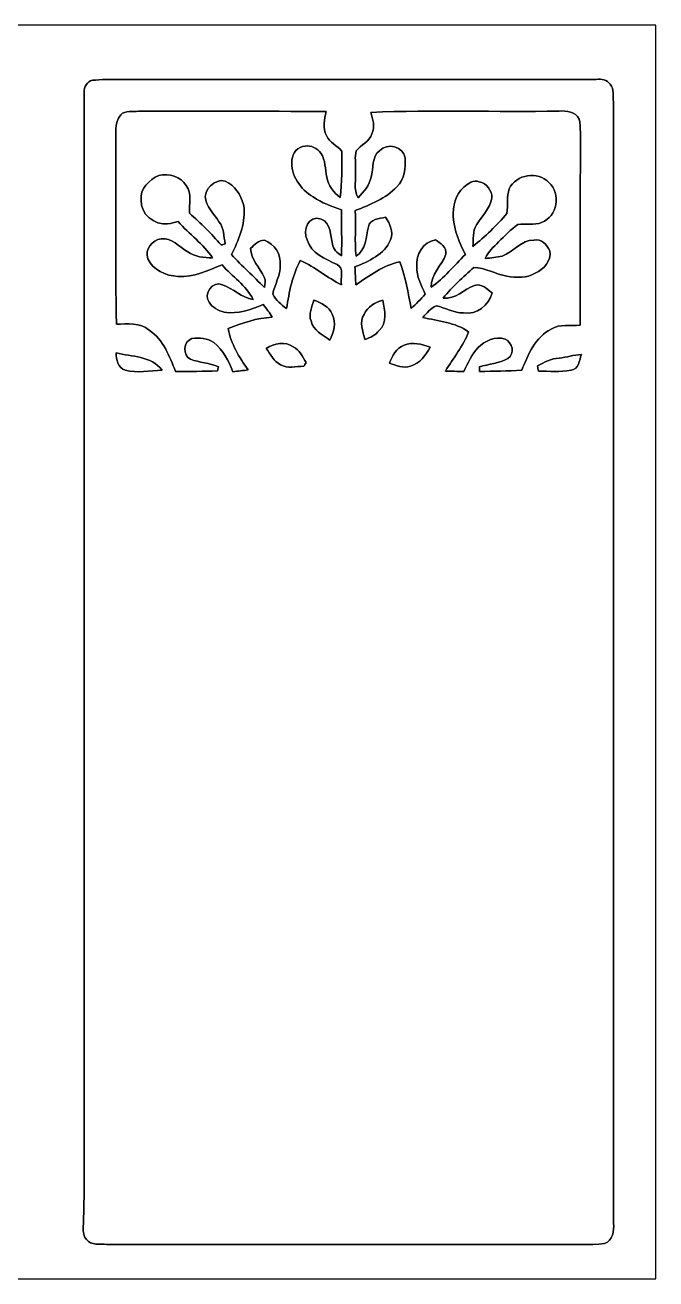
# Model space of a CAD drawing. Header units: centimetres. Extents: x -16.8 to 16.8, y -16.7 to 16.7.
# Drawn here: x 0 to 16.77, y -16.67 to 16.67 of the extents above; entities that cross this region are included whole.
import ezdxf

# ---------------------------------------------------------------- set-up
doc = ezdxf.new("R2010")
doc.units = ezdxf.units.CM
doc.header["$MEASUREMENT"] = 0
doc.layers.add('Layer 1', color=7, linetype='Continuous')

msp = doc.modelspace()

# ---------------------------------------------------------------- linework, layer by layer
at = {"layer": 'Layer 1', "color": 7}
for points, knots in [([(-16.77458, 16.66875), (-16.77458, 16.66875), (16.77458, 16.66875), (16.77458, 16.66875), (16.77458, 16.66875), (16.77458, 16.66875), (16.77458, -16.66875), (16.77458, -16.66875), (16.77458, -16.66875), (16.77458, -16.66875), (-16.77458, -16.66875), (-16.77458, -16.66875), (-16.77458, -16.66875), (-16.77458, -16.66875), (-16.77458, 16.66875), (-16.77458, 16.66875), (-16.77458, 16.66875), (-16.77458, 16.66875), (-16.77458, 16.66875), (-16.77458, 16.66875)], [0, 0, 0, 0, 0.16666667, 0.16666667, 0.16666667, 0.16666667, 0.33333333, 0.33333333, 0.33333333, 0.33333333, 0.5, 0.5, 0.5, 0.5, 0.66666667, 0.66666667, 0.66666667, 0.66666667, 1, 1, 1, 1]), ([(1.79564, 15.20331), (1.64783, 15.17191), (1.56139, 15.01493), (1.56845, 14.8717), (1.56845, 14.8717), (1.57233, 5.16961), (1.56774, -4.53249), (1.57092, -14.23458), (1.57092, -14.23458), (1.57127, -14.59159), (1.55893, -14.94861), (1.54552, -15.30562), (1.54552, -15.30562), (1.54658, -15.41427), (1.55011, -15.53739), (1.6316, -15.62029), (1.6316, -15.62029), (1.75613, -15.78681), (1.99108, -15.73001), (2.16853, -15.75259), (2.16853, -15.75259), (6.16691, -15.75188), (10.16564, -15.74976), (14.16403, -15.75294), (14.16403, -15.75294), (14.57889, -15.748), (14.99729, -15.77622), (15.41074, -15.72577), (15.41074, -15.72577), (15.63299, -15.66122), (15.66192, -15.38005), (15.64852, -15.18814), (15.64852, -15.18814), (15.64252, -5.25074), (15.64675, 4.68665), (15.6464, 14.6237), (15.6464, 14.6237), (15.62594, 14.77962), (15.67074, 14.96801), (15.5575, 15.09748), (15.5575, 15.09748), (15.47671, 15.21389), (15.32184, 15.24459), (15.18885, 15.22377), (15.18885, 15.22377), (10.83698, 15.2213), (6.48476, 15.22201), (2.13325, 15.22342), (2.13325, 15.22342), (2.04893, 15.21848), (1.87995, 15.20825), (1.79564, 15.20331)], [0, 0, 0, 0, 0.07142857, 0.07142857, 0.07142857, 0.07142857, 0.14285714, 0.14285714, 0.14285714, 0.14285714, 0.21428571, 0.21428571, 0.21428571, 0.21428571, 0.28571429, 0.28571429, 0.28571429, 0.28571429, 0.35714286, 0.35714286, 0.35714286, 0.35714286, 0.42857143, 0.42857143, 0.42857143, 0.42857143, 0.5, 0.5, 0.5, 0.5, 0.57142857, 0.57142857, 0.57142857, 0.57142857, 0.64285714, 0.64285714, 0.64285714, 0.64285714, 0.71428571, 0.71428571, 0.71428571, 0.71428571, 0.78571429, 0.78571429, 0.78571429, 0.78571429, 0.85714286, 0.85714286, 0.85714286, 0.85714286, 1, 1, 1, 1]), ([(2.54564, 14.28186), (2.66241, 14.41274), (2.86279, 14.35276), (3.01519, 14.37675), (3.01519, 14.37675), (4.67819, 14.37428), (6.34153, 14.37993), (8.00488, 14.37146), (8.00488, 14.37146), (7.96572, 14.16015), (7.90928, 13.93296), (8.01335, 13.7287), (8.01335, 13.7287), (8.09307, 13.5382), (8.30792, 13.46764), (8.42398, 13.3096), (8.42398, 13.3096), (8.43174, 12.90144), (8.42469, 12.49045), (8.38129, 12.0837), (8.38129, 12.0837), (8.20279, 12.21493), (8.05709, 12.40578), (8.02181, 12.62874), (8.02181, 12.62874), (7.97701, 12.8397), (7.99042, 13.07818), (7.86659, 13.2655), (7.86659, 13.2655), (7.76711, 13.38721), (7.60624, 13.4814), (7.44467, 13.44683), (7.44467, 13.44683), (7.25276, 13.44965), (7.11094, 13.26056), (7.09471, 13.08276), (7.09471, 13.08276), (7.04674, 12.67389), (7.32543, 12.30454), (7.6581, 12.09992), (7.6581, 12.09992), (7.88494, 11.93871), (8.15093, 11.85192), (8.40987, 11.75738), (8.40987, 11.75738), (8.40705, 11.35098), (8.43386, 10.94352), (8.41163, 10.53747), (8.41163, 10.53747), (8.30086, 10.61191), (8.19432, 10.70857), (8.1728, 10.84756), (8.1728, 10.84756), (8.11989, 11.07405), (8.1407, 11.41166), (7.87118, 11.50691), (7.87118, 11.50691), (7.5371, 11.6392), (7.36812, 11.2081), (7.49864, 10.95798), (7.49864, 10.95798), (7.60589, 10.59039), (7.98971, 10.4581), (8.29451, 10.30076), (8.29451, 10.30076), (8.49418, 10.20762), (8.37777, 9.93352), (8.41516, 9.7603), (8.41516, 9.7603), (8.03557, 9.9508), (7.71419, 10.24255), (7.31837, 10.40553), (7.31837, 10.40553), (7.10918, 10.01077), (7.01816, 9.57121), (6.95572, 9.13342), (6.95572, 9.13342), (6.81143, 9.23361), (6.66962, 9.35355), (6.58742, 9.51054), (6.58742, 9.51054), (6.6294, 9.77477), (6.79979, 10.00866), (6.78427, 10.28524), (6.78427, 10.28524), (6.81355, 10.56428), (6.63187, 10.86273), (6.36235, 10.94811), (6.36235, 10.94811), (6.2103, 10.95481), (6.10447, 10.81793), (5.99264, 10.73432), (5.99264, 10.73432), (6.01274, 10.43234), (6.23993, 10.22279), (6.36058, 9.9628), (6.36058, 9.9628), (6.41385, 9.87884), (6.37928, 9.78041), (6.36693, 9.69081), (6.36693, 9.69081), (6.0766, 9.98502), (5.76897, 10.26195), (5.48711, 10.56464), (5.48711, 10.56464), (5.67796, 10.94881), (5.84906, 11.3598), (5.82789, 11.79795), (5.82789, 11.79795), (5.77391, 12.0583), (5.64832, 12.3257), (5.41443, 12.46964), (5.41443, 12.46964), (5.16572, 12.66261), (4.81471, 12.38426), (4.79002, 12.11439), (4.79002, 12.11439), (4.79531, 11.84451), (5.03132, 11.66036), (5.15655, 11.43917), (5.15655, 11.43917), (5.29484, 11.27654), (5.28214, 11.05182), (5.31989, 10.85427), (5.31989, 10.85427), (5.2832, 10.84368), (5.24686, 10.8331), (5.21088, 10.82181), (5.21088, 10.82181), (4.95335, 11.12485), (4.66866, 11.40354), (4.37021, 11.66566), (4.37021, 11.66566), (4.35363, 11.90872), (4.44923, 12.19059), (4.2859, 12.40014), (4.2859, 12.40014), (4.14091, 12.64285), (3.82164, 12.73175), (3.55706, 12.67001), (3.55706, 12.67001), (3.30659, 12.55466), (3.04588, 12.31829), (3.08645, 12.01349), (3.08645, 12.01349), (3.05964, 11.6459), (3.44205, 11.34427), (3.7913, 11.3859), (3.7913, 11.3859), (3.88726, 11.39225), (3.97933, 11.42189), (4.07247, 11.44446), (4.07247, 11.44446), (4.35504, 11.10297), (4.74698, 10.85744), (4.98475, 10.47926), (4.98475, 10.47926), (4.75721, 10.4842), (4.51556, 10.50396), (4.324, 10.63978), (4.324, 10.63978), (4.09116, 10.76537), (3.90984, 11.02466), (3.61668, 10.98797), (3.61668, 10.98797), (3.38314, 10.94987), (3.17465, 10.69763), (3.26249, 10.45598), (3.26249, 10.45598), (3.40148, 10.15647), (3.74544, 9.99878), (4.06329, 9.98749), (4.06329, 9.98749), (4.48063, 9.95398), (4.86234, 10.14201), (5.23699, 10.29617), (5.23699, 10.29617), (5.5058, 9.98291), (5.88081, 9.75007), (6.06284, 9.36978), (6.06284, 9.36978), (5.75486, 9.42446), (5.53402, 9.66117), (5.24969, 9.76454), (5.24969, 9.76454), (4.98687, 9.88166), (4.73181, 9.51618), (4.89409, 9.30275), (4.89409, 9.30275), (4.9784, 9.15458), (5.13891, 9.07909), (5.29696, 9.03534), (5.29696, 9.03534), (5.6575, 8.9729), (6.00322, 9.10872), (6.3313, 9.23925), (6.3313, 9.23925), (6.41632, 9.13024), (6.50522, 9.02229), (6.57225, 8.90058), (6.57225, 8.90058), (6.16197, 8.88471), (5.77779, 8.7436), (5.39821, 8.60072), (5.39821, 8.60072), (5.47687, 8.19044), (5.69383, 7.83237), (5.93302, 7.49794), (5.93302, 7.49794), (5.7972, 7.48206), (5.66208, 7.46725), (5.52732, 7.45314), (5.52732, 7.45314), (5.40879, 7.73994), (5.26591, 8.02957), (5.01721, 8.22678), (5.01721, 8.22678), (4.85422, 8.34954), (4.63091, 8.35731), (4.43794, 8.33261), (4.43794, 8.33261), (4.20405, 8.2677), (4.18359, 7.88458), (4.39773, 7.7851), (4.39773, 7.7851), (4.63656, 7.69126), (4.90467, 7.68738), (5.14068, 7.57802), (5.14068, 7.57802), (5.13433, 7.55121), (5.12163, 7.49829), (5.11563, 7.47148), (5.11563, 7.47148), (4.74416, 7.46196), (4.37303, 7.46054), (4.00226, 7.45913), (4.00226, 7.45913), (3.83505, 7.85812), (3.68053, 8.31074), (3.29918, 8.55627), (3.29918, 8.55627), (3.06246, 8.76688), (2.71992, 8.72067), (2.42852, 8.71255), (2.42852, 8.71255), (2.39924, 10.30605), (2.42852, 11.90025), (2.41194, 13.49375), (2.41194, 13.49375), (2.43276, 13.75586), (2.34844, 14.06701), (2.54564, 14.28186)], [0, 0, 0, 0, 0.015625, 0.015625, 0.015625, 0.015625, 0.03125, 0.03125, 0.03125, 0.03125, 0.046875, 0.046875, 0.046875, 0.046875, 0.0625, 0.0625, 0.0625, 0.0625, 0.078125, 0.078125, 0.078125, 0.078125, 0.09375, 0.09375, 0.09375, 0.09375, 0.109375, 0.109375, 0.109375, 0.109375, 0.125, 0.125, 0.125, 0.125, 0.140625, 0.140625, 0.140625, 0.140625, 0.15625, 0.15625, 0.15625, 0.15625, 0.171875, 0.171875, 0.171875, 0.171875, 0.1875, 0.1875, 0.1875, 0.1875, 0.203125, 0.203125, 0.203125, 0.203125, 0.21875, 0.21875, 0.21875, 0.21875, 0.234375, 0.234375, 0.234375, 0.234375, 0.25, 0.25, 0.25, 0.25, 0.265625, 0.265625, 0.265625, 0.265625, 0.28125, 0.28125, 0.28125, 0.28125, 0.296875, 0.296875, 0.296875, 0.296875, 0.3125, 0.3125, 0.3125, 0.3125, 0.328125, 0.328125, 0.328125, 0.328125, 0.34375, 0.34375, 0.34375, 0.34375, 0.359375, 0.359375, 0.359375, 0.359375, 0.375, 0.375, 0.375, 0.375, 0.390625, 0.390625, 0.390625, 0.390625, 0.40625, 0.40625, 0.40625, 0.40625, 0.421875, 0.421875, 0.421875, 0.421875, 0.4375, 0.4375, 0.4375, 0.4375, 0.453125, 0.453125, 0.453125, 0.453125, 0.46875, 0.46875, 0.46875, 0.46875, 0.484375, 0.484375, 0.484375, 0.484375, 0.5, 0.5, 0.5, 0.5, 0.515625, 0.515625, 0.515625, 0.515625, 0.53125, 0.53125, 0.53125, 0.53125, 0.546875, 0.546875, 0.546875, 0.546875, 0.5625, 0.5625, 0.5625, 0.5625, 0.578125, 0.578125, 0.578125, 0.578125, 0.59375, 0.59375, 0.59375, 0.59375, 0.609375, 0.609375, 0.609375, 0.609375, 0.625, 0.625, 0.625, 0.625, 0.640625, 0.640625, 0.640625, 0.640625, 0.65625, 0.65625, 0.65625, 0.65625, 0.671875, 0.671875, 0.671875, 0.671875, 0.6875, 0.6875, 0.6875, 0.6875, 0.703125, 0.703125, 0.703125, 0.703125, 0.71875, 0.71875, 0.71875, 0.71875, 0.734375, 0.734375, 0.734375, 0.734375, 0.75, 0.75, 0.75, 0.75, 0.765625, 0.765625, 0.765625, 0.765625, 0.78125, 0.78125, 0.78125, 0.78125, 0.796875, 0.796875, 0.796875, 0.796875, 0.8125, 0.8125, 0.8125, 0.8125, 0.828125, 0.828125, 0.828125, 0.828125, 0.84375, 0.84375, 0.84375, 0.84375, 0.859375, 0.859375, 0.859375, 0.859375, 0.875, 0.875, 0.875, 0.875, 0.890625, 0.890625, 0.890625, 0.890625, 0.90625, 0.90625, 0.90625, 0.90625, 0.921875, 0.921875, 0.921875, 0.921875, 0.9375, 0.9375, 0.9375, 0.9375, 0.953125, 0.953125, 0.953125, 0.953125, 0.96875, 0.96875, 0.96875, 0.96875, 1, 1, 1, 1]), ([(9.19092, 14.34818), (10.85921, 14.41168), (12.53031, 14.35559), (14.20001, 14.38028), (14.20001, 14.38028), (14.39227, 14.39933), (14.64028, 14.3704), (14.732, 14.17108), (14.732, 14.17108), (14.78033, 13.93931), (14.75987, 13.69519), (14.76798, 13.45847), (14.76798, 13.45847), (14.75811, 11.8678), (14.76834, 10.27747), (14.76163, 8.6868), (14.76163, 8.6868), (14.50269, 8.66422), (14.22294, 8.72878), (13.99011, 8.58661), (13.99011, 8.58661), (13.56677, 8.37142), (13.36992, 7.90892), (13.208, 7.48982), (13.208, 7.48982), (12.83335, 7.46725), (12.45694, 7.46654), (12.08229, 7.45737), (12.08229, 7.45737), (12.08158, 7.48806), (12.08052, 7.54944), (12.07982, 7.58049), (12.07982, 7.58049), (12.32782, 7.66163), (12.6111, 7.66762), (12.83406, 7.80591), (12.83406, 7.80591), (13.04043, 7.92762), (12.954, 8.23736), (12.76562, 8.32097), (12.76562, 8.32097), (12.50597, 8.39682), (12.23081, 8.28005), (12.0463, 8.09731), (12.0463, 8.09731), (11.87697, 7.91245), (11.77749, 7.67856), (11.66248, 7.45878), (11.66248, 7.45878), (11.5002, 7.46231), (11.34039, 7.46442), (11.17953, 7.46831), (11.17953, 7.46831), (11.38061, 7.81756), (11.65648, 8.13153), (11.79089, 8.5157), (11.79089, 8.5157), (11.43917, 8.76265), (10.98515, 8.80533), (10.57487, 8.89282), (10.57487, 8.89282), (10.6874, 8.99901), (10.77736, 9.14682), (10.92764, 9.20397), (10.92764, 9.20397), (11.17529, 9.15741), (11.40037, 9.00889), (11.66072, 9.01806), (11.66072, 9.01806), (12.01244, 8.94151), (12.32606, 9.22655), (12.41707, 9.54758), (12.41707, 9.54758), (12.28302, 9.65447), (12.13944, 9.80405), (11.94717, 9.74725), (11.94717, 9.74725), (11.66918, 9.63789), (11.44517, 9.37013), (11.1185, 9.41176), (11.1185, 9.41176), (11.35874, 9.7095), (11.64766, 9.96879), (11.92847, 10.22703), (11.92847, 10.22703), (12.23786, 10.22315), (12.51021, 10.04217), (12.81218, 9.99067), (12.81218, 9.99067), (13.06124, 9.95645), (13.33959, 9.93457), (13.56536, 10.07075), (13.56536, 10.07075), (13.78726, 10.17834), (14.00634, 10.39566), (13.94989, 10.66765), (13.94989, 10.66765), (13.87334, 10.82428), (13.73293, 11.0049), (13.52938, 10.95304), (13.52938, 10.95304), (13.18789, 10.95834), (12.98716, 10.62814), (12.68695, 10.52724), (12.68695, 10.52724), (12.53843, 10.49337), (12.3892, 10.4708), (12.23751, 10.4648), (12.23751, 10.4648), (12.31053, 10.64331), (12.46223, 10.76748), (12.59134, 10.90366), (12.59134, 10.90366), (12.75433, 11.06558), (12.91731, 11.22962), (13.10146, 11.36791), (13.10146, 11.36791), (13.3096, 11.39719), (13.53502, 11.33546), (13.73399, 11.41942), (13.73399, 11.41942), (14.14745, 11.57429), (14.26774, 12.19129), (13.92837, 12.48198), (13.92837, 12.48198), (13.63662, 12.80336), (13.05913, 12.69541), (12.87145, 12.31829), (12.87145, 12.31829), (12.80583, 12.10486), (12.84252, 11.87909), (12.81289, 11.66213), (12.81289, 11.66213), (12.54054, 11.34357), (12.23539, 11.04618), (11.90766, 10.78371), (11.90766, 10.78371), (11.93024, 10.9728), (11.89214, 11.18694), (12.00009, 11.35662), (12.00009, 11.35662), (12.1472, 11.58416), (12.3638, 11.79266), (12.41354, 12.06923), (12.41354, 12.06923), (12.41566, 12.26855), (12.27561, 12.46117), (12.07699, 12.50456), (12.07699, 12.50456), (11.92671, 12.56665), (11.77396, 12.44812), (11.66566, 12.35816), (11.66566, 12.35816), (11.43952, 12.16272), (11.37602, 11.8431), (11.38167, 11.55841), (11.38167, 11.55841), (11.41448, 11.20846), (11.54853, 10.87649), (11.70905, 10.56675), (11.70905, 10.56675), (11.40636, 10.27536), (11.14319, 9.93846), (10.79535, 9.69786), (10.79535, 9.69786), (10.78865, 10.04464), (11.08146, 10.27183), (11.18729, 10.57804), (11.18729, 10.57804), (11.21939, 10.75267), (11.04124, 10.87967), (10.91353, 10.95693), (10.91353, 10.95693), (10.59074, 10.91142), (10.37555, 10.56358), (10.42, 10.24855), (10.42, 10.24855), (10.3953, 9.98255), (10.54453, 9.75007), (10.63942, 9.51159), (10.63942, 9.51159), (10.51842, 9.38001), (10.39248, 9.25301), (10.26372, 9.12954), (10.26372, 9.12954), (10.19457, 9.55216), (10.11273, 9.97409), (9.96103, 10.3759), (9.96103, 10.3759), (9.52288, 10.281), (9.15952, 10.01007), (8.79722, 9.76348), (8.79722, 9.76348), (8.7824, 9.92117), (8.78276, 10.07921), (8.77217, 10.23691), (8.77217, 10.23691), (9.13306, 10.39248), (9.56063, 10.56569), (9.71656, 10.95657), (9.71656, 10.95657), (9.81146, 11.17212), (9.70033, 11.38167), (9.58674, 11.55982), (9.58674, 11.55982), (9.42552, 11.52737), (9.16905, 11.50796), (9.12777, 11.30371), (9.12777, 11.30371), (9.06992, 11.03313), (9.06321, 10.6934), (8.80145, 10.52618), (8.80145, 10.52618), (8.75453, 10.92694), (8.80604, 11.33263), (8.77782, 11.7348), (8.77782, 11.7348), (9.1754, 11.8932), (9.58674, 12.05265), (9.88942, 12.37086), (9.88942, 12.37086), (10.09297, 12.567), (10.11943, 12.87533), (10.10744, 13.14097), (10.10744, 13.14097), (10.07075, 13.4426), (9.62025, 13.55055), (9.42516, 13.32865), (9.42516, 13.32865), (9.20962, 13.16355), (9.27206, 12.85769), (9.20291, 12.62486), (9.20291, 12.62486), (9.15035, 12.41037), (9.00712, 12.23116), (8.85825, 12.07311), (8.85825, 12.07311), (8.72137, 12.2996), (8.80816, 12.57582), (8.78522, 12.82347), (8.78522, 12.82347), (8.80004, 12.98751), (8.75665, 13.16214), (8.80498, 13.32159), (8.80498, 13.32159), (8.93022, 13.48493), (9.15423, 13.5696), (9.22267, 13.77774), (9.22267, 13.77774), (9.30522, 13.96647), (9.25266, 14.16544), (9.19092, 14.34818)], [0, 0, 0, 0, 0.015625, 0.015625, 0.015625, 0.015625, 0.03125, 0.03125, 0.03125, 0.03125, 0.046875, 0.046875, 0.046875, 0.046875, 0.0625, 0.0625, 0.0625, 0.0625, 0.078125, 0.078125, 0.078125, 0.078125, 0.09375, 0.09375, 0.09375, 0.09375, 0.109375, 0.109375, 0.109375, 0.109375, 0.125, 0.125, 0.125, 0.125, 0.140625, 0.140625, 0.140625, 0.140625, 0.15625, 0.15625, 0.15625, 0.15625, 0.171875, 0.171875, 0.171875, 0.171875, 0.1875, 0.1875, 0.1875, 0.1875, 0.203125, 0.203125, 0.203125, 0.203125, 0.21875, 0.21875, 0.21875, 0.21875, 0.234375, 0.234375, 0.234375, 0.234375, 0.25, 0.25, 0.25, 0.25, 0.265625, 0.265625, 0.265625, 0.265625, 0.28125, 0.28125, 0.28125, 0.28125, 0.296875, 0.296875, 0.296875, 0.296875, 0.3125, 0.3125, 0.3125, 0.3125, 0.328125, 0.328125, 0.328125, 0.328125, 0.34375, 0.34375, 0.34375, 0.34375, 0.359375, 0.359375, 0.359375, 0.359375, 0.375, 0.375, 0.375, 0.375, 0.390625, 0.390625, 0.390625, 0.390625, 0.40625, 0.40625, 0.40625, 0.40625, 0.421875, 0.421875, 0.421875, 0.421875, 0.4375, 0.4375, 0.4375, 0.4375, 0.453125, 0.453125, 0.453125, 0.453125, 0.46875, 0.46875, 0.46875, 0.46875, 0.484375, 0.484375, 0.484375, 0.484375, 0.5, 0.5, 0.5, 0.5, 0.515625, 0.515625, 0.515625, 0.515625, 0.53125, 0.53125, 0.53125, 0.53125, 0.546875, 0.546875, 0.546875, 0.546875, 0.5625, 0.5625, 0.5625, 0.5625, 0.578125, 0.578125, 0.578125, 0.578125, 0.59375, 0.59375, 0.59375, 0.59375, 0.609375, 0.609375, 0.609375, 0.609375, 0.625, 0.625, 0.625, 0.625, 0.640625, 0.640625, 0.640625, 0.640625, 0.65625, 0.65625, 0.65625, 0.65625, 0.671875, 0.671875, 0.671875, 0.671875, 0.6875, 0.6875, 0.6875, 0.6875, 0.703125, 0.703125, 0.703125, 0.703125, 0.71875, 0.71875, 0.71875, 0.71875, 0.734375, 0.734375, 0.734375, 0.734375, 0.75, 0.75, 0.75, 0.75, 0.765625, 0.765625, 0.765625, 0.765625, 0.78125, 0.78125, 0.78125, 0.78125, 0.796875, 0.796875, 0.796875, 0.796875, 0.8125, 0.8125, 0.8125, 0.8125, 0.828125, 0.828125, 0.828125, 0.828125, 0.84375, 0.84375, 0.84375, 0.84375, 0.859375, 0.859375, 0.859375, 0.859375, 0.875, 0.875, 0.875, 0.875, 0.890625, 0.890625, 0.890625, 0.890625, 0.90625, 0.90625, 0.90625, 0.90625, 0.921875, 0.921875, 0.921875, 0.921875, 0.9375, 0.9375, 0.9375, 0.9375, 0.953125, 0.953125, 0.953125, 0.953125, 0.96875, 0.96875, 0.96875, 0.96875, 1, 1, 1, 1]), ([(7.68244, 9.35531), (7.87506, 9.28264), (8.08426, 9.18034), (8.16822, 8.97925), (8.16822, 8.97925), (8.28499, 8.75912), (8.20632, 8.50124), (8.10295, 8.29275), (8.10295, 8.29275), (7.91069, 8.43104), (7.65951, 8.54498), (7.60554, 8.80145), (7.60554, 8.80145), (7.52969, 8.98701), (7.62952, 9.17857), (7.68244, 9.35531)], [0, 0, 0, 0, 0.2, 0.2, 0.2, 0.2, 0.4, 0.4, 0.4, 0.4, 0.6, 0.6, 0.6, 0.6, 1, 1, 1, 1]), ([(9.01524, 8.97678), (9.10731, 9.18351), (9.30487, 9.29428), (9.51089, 9.35355), (9.51089, 9.35355), (9.56345, 9.08509), (9.64706, 8.74959), (9.41211, 8.54463), (9.41211, 8.54463), (9.31827, 8.42257), (9.17363, 8.3626), (9.03429, 8.31003), (9.03429, 8.31003), (8.98631, 8.52452), (8.87624, 8.77429), (9.01524, 8.97678)], [0, 0, 0, 0, 0.2, 0.2, 0.2, 0.2, 0.4, 0.4, 0.4, 0.4, 0.6, 0.6, 0.6, 0.6, 1, 1, 1, 1]), ([(6.41456, 8.07332), (6.62481, 8.20526), (6.91268, 8.25994), (7.1307, 8.11777), (7.1307, 8.11777), (7.29615, 8.0264), (7.38399, 7.85283), (7.47148, 7.69373), (7.47148, 7.69373), (7.45737, 7.67009), (7.42915, 7.62282), (7.41504, 7.59883), (7.41504, 7.59883), (7.20725, 7.5946), (6.98006, 7.52651), (6.79168, 7.6387), (6.79168, 7.6387), (6.60964, 7.72442), (6.52145, 7.91633), (6.41456, 8.07332)], [0, 0, 0, 0, 0.16666667, 0.16666667, 0.16666667, 0.16666667, 0.33333333, 0.33333333, 0.33333333, 0.33333333, 0.5, 0.5, 0.5, 0.5, 0.66666667, 0.66666667, 0.66666667, 0.66666667, 1, 1, 1, 1]), ([(10.07604, 8.16151), (10.30464, 8.24689), (10.55582, 8.18762), (10.7756, 8.10331), (10.7756, 8.10331), (10.63942, 7.90187), (10.50643, 7.65704), (10.24749, 7.60412), (10.24749, 7.60412), (10.05946, 7.52934), (9.86896, 7.62), (9.69222, 7.67856), (9.69222, 7.67856), (9.75783, 7.87717), (9.87989, 8.07191), (10.07604, 8.16151)], [0, 0, 0, 0, 0.2, 0.2, 0.2, 0.2, 0.4, 0.4, 0.4, 0.4, 0.6, 0.6, 0.6, 0.6, 1, 1, 1, 1]), ([(2.42041, 7.9562), (2.8381, 7.84684), (3.35315, 7.87365), (3.64455, 7.49617), (3.64455, 7.49617), (3.3214, 7.48418), (2.98168, 7.40375), (2.66488, 7.49653), (2.66488, 7.49653), (2.46733, 7.55015), (2.42499, 7.77804), (2.42041, 7.9562)], [0, 0, 0, 0, 0.25, 0.25, 0.25, 0.25, 0.5, 0.5, 0.5, 0.5, 1, 1, 1, 1]), ([(14.20001, 7.81297), (14.39898, 7.83343), (14.59089, 7.89799), (14.79127, 7.90892), (14.79127, 7.90892), (14.7387, 7.76429), (14.72706, 7.51064), (14.51645, 7.49759), (14.51645, 7.49759), (14.23176, 7.43656), (13.93825, 7.46866), (13.65003, 7.46831), (13.65003, 7.46831), (13.64227, 7.51522), (13.63521, 7.56214), (13.62816, 7.60871), (13.62816, 7.60871), (13.80596, 7.70749), (13.99081, 7.80627), (14.20001, 7.81297)], [0, 0, 0, 0, 0.16666667, 0.16666667, 0.16666667, 0.16666667, 0.33333333, 0.33333333, 0.33333333, 0.33333333, 0.5, 0.5, 0.5, 0.5, 0.66666667, 0.66666667, 0.66666667, 0.66666667, 1, 1, 1, 1])]:
    msp.add_open_spline(points, degree=3, knots=knots, dxfattribs=at)
at = {"layer": 'Layer 1', "color": 251}
for points, knots in [([(1.79564, 15.20331), (1.87995, 15.20825), (2.04893, 15.21848), (2.13325, 15.22342), (2.13325, 15.22342), (6.48476, 15.22201), (10.83698, 15.2213), (15.18885, 15.22377), (15.18885, 15.22377), (15.32184, 15.24459), (15.47671, 15.21389), (15.5575, 15.09748), (15.5575, 15.09748), (15.67074, 14.96801), (15.62594, 14.77962), (15.6464, 14.6237), (15.6464, 14.6237), (15.64675, 4.68665), (15.64252, -5.25074), (15.64852, -15.18814), (15.64852, -15.18814), (15.66192, -15.38005), (15.63299, -15.66122), (15.41074, -15.72577), (15.41074, -15.72577), (14.99729, -15.77622), (14.57889, -15.748), (14.16403, -15.75294), (14.16403, -15.75294), (10.16564, -15.74976), (6.16691, -15.75188), (2.16853, -15.75259), (2.16853, -15.75259), (1.99108, -15.73001), (1.75613, -15.78681), (1.6316, -15.62029), (1.6316, -15.62029), (1.55011, -15.53739), (1.54658, -15.41427), (1.54552, -15.30562), (1.54552, -15.30562), (1.55893, -14.94861), (1.57127, -14.59159), (1.57092, -14.23458), (1.57092, -14.23458), (1.56774, -4.53249), (1.57233, 5.16961), (1.56845, 14.8717), (1.56845, 14.8717), (1.56139, 15.01493), (1.64783, 15.17191), (1.79564, 15.20331), (1.79564, 15.20331), (1.79564, 15.20331), (1.79564, 15.20331), (1.79564, 15.20331)], [0, 0, 0, 0, 0.06666667, 0.06666667, 0.06666667, 0.06666667, 0.13333333, 0.13333333, 0.13333333, 0.13333333, 0.2, 0.2, 0.2, 0.2, 0.26666667, 0.26666667, 0.26666667, 0.26666667, 0.33333333, 0.33333333, 0.33333333, 0.33333333, 0.4, 0.4, 0.4, 0.4, 0.46666667, 0.46666667, 0.46666667, 0.46666667, 0.53333333, 0.53333333, 0.53333333, 0.53333333, 0.6, 0.6, 0.6, 0.6, 0.66666667, 0.66666667, 0.66666667, 0.66666667, 0.73333333, 0.73333333, 0.73333333, 0.73333333, 0.8, 0.8, 0.8, 0.8, 0.86666667, 0.86666667, 0.86666667, 0.86666667, 1, 1, 1, 1]), ([(2.54564, 14.28186), (2.34844, 14.06701), (2.43276, 13.75586), (2.41194, 13.49375), (2.41194, 13.49375), (2.42852, 11.90025), (2.39924, 10.30605), (2.42852, 8.71255), (2.42852, 8.71255), (2.71992, 8.72067), (3.06246, 8.76688), (3.29918, 8.55627), (3.29918, 8.55627), (3.68053, 8.31074), (3.83505, 7.85812), (4.00226, 7.45913), (4.00226, 7.45913), (4.37303, 7.46054), (4.74416, 7.46196), (5.11563, 7.47148), (5.11563, 7.47148), (5.12163, 7.49829), (5.13433, 7.55121), (5.14068, 7.57802), (5.14068, 7.57802), (4.90467, 7.68738), (4.63656, 7.69126), (4.39773, 7.7851), (4.39773, 7.7851), (4.18359, 7.88458), (4.20405, 8.2677), (4.43794, 8.33261), (4.43794, 8.33261), (4.63091, 8.35731), (4.85422, 8.34954), (5.01721, 8.22678), (5.01721, 8.22678), (5.26591, 8.02957), (5.40879, 7.73994), (5.52732, 7.45314), (5.52732, 7.45314), (5.66208, 7.46725), (5.7972, 7.48206), (5.93302, 7.49794), (5.93302, 7.49794), (5.69383, 7.83237), (5.47687, 8.19044), (5.39821, 8.60072), (5.39821, 8.60072), (5.77779, 8.7436), (6.16197, 8.88471), (6.57225, 8.90058), (6.57225, 8.90058), (6.50522, 9.02229), (6.41632, 9.13024), (6.3313, 9.23925), (6.3313, 9.23925), (6.00322, 9.10872), (5.6575, 8.9729), (5.29696, 9.03534), (5.29696, 9.03534), (5.13891, 9.07909), (4.9784, 9.15458), (4.89409, 9.30275), (4.89409, 9.30275), (4.73181, 9.51618), (4.98687, 9.88166), (5.24969, 9.76454), (5.24969, 9.76454), (5.53402, 9.66117), (5.75486, 9.42446), (6.06284, 9.36978), (6.06284, 9.36978), (5.88081, 9.75007), (5.5058, 9.98291), (5.23699, 10.29617), (5.23699, 10.29617), (4.86234, 10.14201), (4.48063, 9.95398), (4.06329, 9.98749), (4.06329, 9.98749), (3.74544, 9.99878), (3.40148, 10.15647), (3.26249, 10.45598), (3.26249, 10.45598), (3.17465, 10.69763), (3.38314, 10.94987), (3.61668, 10.98797), (3.61668, 10.98797), (3.90984, 11.02466), (4.09116, 10.76537), (4.324, 10.63978), (4.324, 10.63978), (4.51556, 10.50396), (4.75721, 10.4842), (4.98475, 10.47926), (4.98475, 10.47926), (4.74698, 10.85744), (4.35504, 11.10297), (4.07247, 11.44446), (4.07247, 11.44446), (3.97933, 11.42189), (3.88726, 11.39225), (3.7913, 11.3859), (3.7913, 11.3859), (3.44205, 11.34427), (3.05964, 11.6459), (3.08645, 12.01349), (3.08645, 12.01349), (3.04588, 12.31829), (3.30659, 12.55466), (3.55706, 12.67001), (3.55706, 12.67001), (3.82164, 12.73175), (4.14091, 12.64285), (4.2859, 12.40014), (4.2859, 12.40014), (4.44923, 12.19059), (4.35363, 11.90872), (4.37021, 11.66566), (4.37021, 11.66566), (4.66866, 11.40354), (4.95335, 11.12485), (5.21088, 10.82181), (5.21088, 10.82181), (5.24686, 10.8331), (5.2832, 10.84368), (5.31989, 10.85427), (5.31989, 10.85427), (5.28214, 11.05182), (5.29484, 11.27654), (5.15655, 11.43917), (5.15655, 11.43917), (5.03132, 11.66036), (4.79531, 11.84451), (4.79002, 12.11439), (4.79002, 12.11439), (4.81471, 12.38426), (5.16572, 12.66261), (5.41443, 12.46964), (5.41443, 12.46964), (5.64832, 12.3257), (5.77391, 12.0583), (5.82789, 11.79795), (5.82789, 11.79795), (5.84906, 11.3598), (5.67796, 10.94881), (5.48711, 10.56464), (5.48711, 10.56464), (5.76897, 10.26195), (6.0766, 9.98502), (6.36693, 9.69081), (6.36693, 9.69081), (6.37928, 9.78041), (6.41385, 9.87884), (6.36058, 9.9628), (6.36058, 9.9628), (6.23993, 10.22279), (6.01274, 10.43234), (5.99264, 10.73432), (5.99264, 10.73432), (6.10447, 10.81793), (6.2103, 10.95481), (6.36235, 10.94811), (6.36235, 10.94811), (6.63187, 10.86273), (6.81355, 10.56428), (6.78427, 10.28524), (6.78427, 10.28524), (6.79979, 10.00866), (6.6294, 9.77477), (6.58742, 9.51054), (6.58742, 9.51054), (6.66962, 9.35355), (6.81143, 9.23361), (6.95572, 9.13342), (6.95572, 9.13342), (7.01816, 9.57121), (7.10918, 10.01077), (7.31837, 10.40553), (7.31837, 10.40553), (7.71419, 10.24255), (8.03557, 9.9508), (8.41516, 9.7603), (8.41516, 9.7603), (8.37777, 9.93352), (8.49418, 10.20762), (8.29451, 10.30076), (8.29451, 10.30076), (7.98971, 10.4581), (7.60589, 10.59039), (7.49864, 10.95798), (7.49864, 10.95798), (7.36812, 11.2081), (7.5371, 11.6392), (7.87118, 11.50691), (7.87118, 11.50691), (8.1407, 11.41166), (8.11989, 11.07405), (8.1728, 10.84756), (8.1728, 10.84756), (8.19432, 10.70857), (8.30086, 10.61191), (8.41163, 10.53747), (8.41163, 10.53747), (8.43386, 10.94352), (8.40705, 11.35098), (8.40987, 11.75738), (8.40987, 11.75738), (8.15093, 11.85192), (7.88494, 11.93871), (7.6581, 12.09992), (7.6581, 12.09992), (7.32543, 12.30454), (7.04674, 12.67389), (7.09471, 13.08276), (7.09471, 13.08276), (7.11094, 13.26056), (7.25276, 13.44965), (7.44467, 13.44683), (7.44467, 13.44683), (7.60624, 13.4814), (7.76711, 13.38721), (7.86659, 13.2655), (7.86659, 13.2655), (7.99042, 13.07818), (7.97701, 12.8397), (8.02181, 12.62874), (8.02181, 12.62874), (8.05709, 12.40578), (8.20279, 12.21493), (8.38129, 12.0837), (8.38129, 12.0837), (8.42469, 12.49045), (8.43174, 12.90144), (8.42398, 13.3096), (8.42398, 13.3096), (8.30792, 13.46764), (8.09307, 13.5382), (8.01335, 13.7287), (8.01335, 13.7287), (7.90928, 13.93296), (7.96572, 14.16015), (8.00488, 14.37146), (8.00488, 14.37146), (6.34153, 14.37993), (4.67819, 14.37428), (3.01519, 14.37675), (3.01519, 14.37675), (2.86279, 14.35276), (2.66241, 14.41274), (2.54564, 14.28186), (2.54564, 14.28186), (2.54564, 14.28186), (2.54564, 14.28186), (2.54564, 14.28186)], [0, 0, 0, 0, 0.01538462, 0.01538462, 0.01538462, 0.01538462, 0.03076923, 0.03076923, 0.03076923, 0.03076923, 0.04615385, 0.04615385, 0.04615385, 0.04615385, 0.06153846, 0.06153846, 0.06153846, 0.06153846, 0.07692308, 0.07692308, 0.07692308, 0.07692308, 0.09230769, 0.09230769, 0.09230769, 0.09230769, 0.10769231, 0.10769231, 0.10769231, 0.10769231, 0.12307692, 0.12307692, 0.12307692, 0.12307692, 0.13846154, 0.13846154, 0.13846154, 0.13846154, 0.15384615, 0.15384615, 0.15384615, 0.15384615, 0.16923077, 0.16923077, 0.16923077, 0.16923077, 0.18461538, 0.18461538, 0.18461538, 0.18461538, 0.2, 0.2, 0.2, 0.2, 0.21538462, 0.21538462, 0.21538462, 0.21538462, 0.23076923, 0.23076923, 0.23076923, 0.23076923, 0.24615385, 0.24615385, 0.24615385, 0.24615385, 0.26153846, 0.26153846, 0.26153846, 0.26153846, 0.27692308, 0.27692308, 0.27692308, 0.27692308, 0.29230769, 0.29230769, 0.29230769, 0.29230769, 0.30769231, 0.30769231, 0.30769231, 0.30769231, 0.32307692, 0.32307692, 0.32307692, 0.32307692, 0.33846154, 0.33846154, 0.33846154, 0.33846154, 0.35384615, 0.35384615, 0.35384615, 0.35384615, 0.36923077, 0.36923077, 0.36923077, 0.36923077, 0.38461538, 0.38461538, 0.38461538, 0.38461538, 0.4, 0.4, 0.4, 0.4, 0.41538462, 0.41538462, 0.41538462, 0.41538462, 0.43076923, 0.43076923, 0.43076923, 0.43076923, 0.44615385, 0.44615385, 0.44615385, 0.44615385, 0.46153846, 0.46153846, 0.46153846, 0.46153846, 0.47692308, 0.47692308, 0.47692308, 0.47692308, 0.49230769, 0.49230769, 0.49230769, 0.49230769, 0.50769231, 0.50769231, 0.50769231, 0.50769231, 0.52307692, 0.52307692, 0.52307692, 0.52307692, 0.53846154, 0.53846154, 0.53846154, 0.53846154, 0.55384615, 0.55384615, 0.55384615, 0.55384615, 0.56923077, 0.56923077, 0.56923077, 0.56923077, 0.58461538, 0.58461538, 0.58461538, 0.58461538, 0.6, 0.6, 0.6, 0.6, 0.61538462, 0.61538462, 0.61538462, 0.61538462, 0.63076923, 0.63076923, 0.63076923, 0.63076923, 0.64615385, 0.64615385, 0.64615385, 0.64615385, 0.66153846, 0.66153846, 0.66153846, 0.66153846, 0.67692308, 0.67692308, 0.67692308, 0.67692308, 0.69230769, 0.69230769, 0.69230769, 0.69230769, 0.70769231, 0.70769231, 0.70769231, 0.70769231, 0.72307692, 0.72307692, 0.72307692, 0.72307692, 0.73846154, 0.73846154, 0.73846154, 0.73846154, 0.75384615, 0.75384615, 0.75384615, 0.75384615, 0.76923077, 0.76923077, 0.76923077, 0.76923077, 0.78461538, 0.78461538, 0.78461538, 0.78461538, 0.8, 0.8, 0.8, 0.8, 0.81538462, 0.81538462, 0.81538462, 0.81538462, 0.83076923, 0.83076923, 0.83076923, 0.83076923, 0.84615385, 0.84615385, 0.84615385, 0.84615385, 0.86153846, 0.86153846, 0.86153846, 0.86153846, 0.87692308, 0.87692308, 0.87692308, 0.87692308, 0.89230769, 0.89230769, 0.89230769, 0.89230769, 0.90769231, 0.90769231, 0.90769231, 0.90769231, 0.92307692, 0.92307692, 0.92307692, 0.92307692, 0.93846154, 0.93846154, 0.93846154, 0.93846154, 0.95384615, 0.95384615, 0.95384615, 0.95384615, 0.96923077, 0.96923077, 0.96923077, 0.96923077, 1, 1, 1, 1]), ([(9.19092, 14.34818), (9.25266, 14.16544), (9.30522, 13.96647), (9.22267, 13.77774), (9.22267, 13.77774), (9.15423, 13.5696), (8.93022, 13.48493), (8.80498, 13.32159), (8.80498, 13.32159), (8.75665, 13.16214), (8.80004, 12.98751), (8.78522, 12.82347), (8.78522, 12.82347), (8.80816, 12.57582), (8.72137, 12.2996), (8.85825, 12.07311), (8.85825, 12.07311), (9.00712, 12.23116), (9.15035, 12.41037), (9.20291, 12.62486), (9.20291, 12.62486), (9.27206, 12.85769), (9.20962, 13.16355), (9.42516, 13.32865), (9.42516, 13.32865), (9.62025, 13.55055), (10.07075, 13.4426), (10.10744, 13.14097), (10.10744, 13.14097), (10.11943, 12.87533), (10.09297, 12.567), (9.88942, 12.37086), (9.88942, 12.37086), (9.58674, 12.05265), (9.1754, 11.8932), (8.77782, 11.7348), (8.77782, 11.7348), (8.80604, 11.33263), (8.75453, 10.92694), (8.80145, 10.52618), (8.80145, 10.52618), (9.06321, 10.6934), (9.06992, 11.03313), (9.12777, 11.30371), (9.12777, 11.30371), (9.16905, 11.50796), (9.42552, 11.52737), (9.58674, 11.55982), (9.58674, 11.55982), (9.70033, 11.38167), (9.81146, 11.17212), (9.71656, 10.95657), (9.71656, 10.95657), (9.56063, 10.56569), (9.13306, 10.39248), (8.77217, 10.23691), (8.77217, 10.23691), (8.78276, 10.07921), (8.7824, 9.92117), (8.79722, 9.76348), (8.79722, 9.76348), (9.15952, 10.01007), (9.52288, 10.281), (9.96103, 10.3759), (9.96103, 10.3759), (10.11273, 9.97409), (10.19457, 9.55216), (10.26372, 9.12954), (10.26372, 9.12954), (10.39248, 9.25301), (10.51842, 9.38001), (10.63942, 9.51159), (10.63942, 9.51159), (10.54453, 9.75007), (10.3953, 9.98255), (10.42, 10.24855), (10.42, 10.24855), (10.37555, 10.56358), (10.59074, 10.91142), (10.91353, 10.95693), (10.91353, 10.95693), (11.04124, 10.87967), (11.21939, 10.75267), (11.18729, 10.57804), (11.18729, 10.57804), (11.08146, 10.27183), (10.78865, 10.04464), (10.79535, 9.69786), (10.79535, 9.69786), (11.14319, 9.93846), (11.40636, 10.27536), (11.70905, 10.56675), (11.70905, 10.56675), (11.54853, 10.87649), (11.41448, 11.20846), (11.38167, 11.55841), (11.38167, 11.55841), (11.37602, 11.8431), (11.43952, 12.16272), (11.66566, 12.35816), (11.66566, 12.35816), (11.77396, 12.44812), (11.92671, 12.56665), (12.07699, 12.50456), (12.07699, 12.50456), (12.27561, 12.46117), (12.41566, 12.26855), (12.41354, 12.06923), (12.41354, 12.06923), (12.3638, 11.79266), (12.1472, 11.58416), (12.00009, 11.35662), (12.00009, 11.35662), (11.89214, 11.18694), (11.93024, 10.9728), (11.90766, 10.78371), (11.90766, 10.78371), (12.23539, 11.04618), (12.54054, 11.34357), (12.81289, 11.66213), (12.81289, 11.66213), (12.84252, 11.87909), (12.80583, 12.10486), (12.87145, 12.31829), (12.87145, 12.31829), (13.05913, 12.69541), (13.63662, 12.80336), (13.92837, 12.48198), (13.92837, 12.48198), (14.26774, 12.19129), (14.14745, 11.57429), (13.73399, 11.41942), (13.73399, 11.41942), (13.53502, 11.33546), (13.3096, 11.39719), (13.10146, 11.36791), (13.10146, 11.36791), (12.91731, 11.22962), (12.75433, 11.06558), (12.59134, 10.90366), (12.59134, 10.90366), (12.46223, 10.76748), (12.31053, 10.64331), (12.23751, 10.4648), (12.23751, 10.4648), (12.3892, 10.4708), (12.53843, 10.49337), (12.68695, 10.52724), (12.68695, 10.52724), (12.98716, 10.62814), (13.18789, 10.95834), (13.52938, 10.95304), (13.52938, 10.95304), (13.73293, 11.0049), (13.87334, 10.82428), (13.94989, 10.66765), (13.94989, 10.66765), (14.00634, 10.39566), (13.78726, 10.17834), (13.56536, 10.07075), (13.56536, 10.07075), (13.33959, 9.93457), (13.06124, 9.95645), (12.81218, 9.99067), (12.81218, 9.99067), (12.51021, 10.04217), (12.23786, 10.22315), (11.92847, 10.22703), (11.92847, 10.22703), (11.64766, 9.96879), (11.35874, 9.7095), (11.1185, 9.41176), (11.1185, 9.41176), (11.44517, 9.37013), (11.66918, 9.63789), (11.94717, 9.74725), (11.94717, 9.74725), (12.13944, 9.80405), (12.28302, 9.65447), (12.41707, 9.54758), (12.41707, 9.54758), (12.32606, 9.22655), (12.01244, 8.94151), (11.66072, 9.01806), (11.66072, 9.01806), (11.40037, 9.00889), (11.17529, 9.15741), (10.92764, 9.20397), (10.92764, 9.20397), (10.77736, 9.14682), (10.6874, 8.99901), (10.57487, 8.89282), (10.57487, 8.89282), (10.98515, 8.80533), (11.43917, 8.76265), (11.79089, 8.5157), (11.79089, 8.5157), (11.65648, 8.13153), (11.38061, 7.81756), (11.17953, 7.46831), (11.17953, 7.46831), (11.34039, 7.46442), (11.5002, 7.46231), (11.66248, 7.45878), (11.66248, 7.45878), (11.77749, 7.67856), (11.87697, 7.91245), (12.0463, 8.09731), (12.0463, 8.09731), (12.23081, 8.28005), (12.50597, 8.39682), (12.76562, 8.32097), (12.76562, 8.32097), (12.954, 8.23736), (13.04043, 7.92762), (12.83406, 7.80591), (12.83406, 7.80591), (12.6111, 7.66762), (12.32782, 7.66163), (12.07982, 7.58049), (12.07982, 7.58049), (12.08052, 7.54944), (12.08158, 7.48806), (12.08229, 7.45737), (12.08229, 7.45737), (12.45694, 7.46654), (12.83335, 7.46725), (13.208, 7.48982), (13.208, 7.48982), (13.36992, 7.90892), (13.56677, 8.37142), (13.99011, 8.58661), (13.99011, 8.58661), (14.22294, 8.72878), (14.50269, 8.66422), (14.76163, 8.6868), (14.76163, 8.6868), (14.76834, 10.27747), (14.75811, 11.8678), (14.76798, 13.45847), (14.76798, 13.45847), (14.75987, 13.69519), (14.78033, 13.93931), (14.732, 14.17108), (14.732, 14.17108), (14.64028, 14.3704), (14.39227, 14.39933), (14.20001, 14.38028), (14.20001, 14.38028), (12.53031, 14.35559), (10.85921, 14.41168), (9.19092, 14.34818), (9.19092, 14.34818), (9.19092, 14.34818), (9.19092, 14.34818), (9.19092, 14.34818)], [0, 0, 0, 0, 0.01538462, 0.01538462, 0.01538462, 0.01538462, 0.03076923, 0.03076923, 0.03076923, 0.03076923, 0.04615385, 0.04615385, 0.04615385, 0.04615385, 0.06153846, 0.06153846, 0.06153846, 0.06153846, 0.07692308, 0.07692308, 0.07692308, 0.07692308, 0.09230769, 0.09230769, 0.09230769, 0.09230769, 0.10769231, 0.10769231, 0.10769231, 0.10769231, 0.12307692, 0.12307692, 0.12307692, 0.12307692, 0.13846154, 0.13846154, 0.13846154, 0.13846154, 0.15384615, 0.15384615, 0.15384615, 0.15384615, 0.16923077, 0.16923077, 0.16923077, 0.16923077, 0.18461538, 0.18461538, 0.18461538, 0.18461538, 0.2, 0.2, 0.2, 0.2, 0.21538462, 0.21538462, 0.21538462, 0.21538462, 0.23076923, 0.23076923, 0.23076923, 0.23076923, 0.24615385, 0.24615385, 0.24615385, 0.24615385, 0.26153846, 0.26153846, 0.26153846, 0.26153846, 0.27692308, 0.27692308, 0.27692308, 0.27692308, 0.29230769, 0.29230769, 0.29230769, 0.29230769, 0.30769231, 0.30769231, 0.30769231, 0.30769231, 0.32307692, 0.32307692, 0.32307692, 0.32307692, 0.33846154, 0.33846154, 0.33846154, 0.33846154, 0.35384615, 0.35384615, 0.35384615, 0.35384615, 0.36923077, 0.36923077, 0.36923077, 0.36923077, 0.38461538, 0.38461538, 0.38461538, 0.38461538, 0.4, 0.4, 0.4, 0.4, 0.41538462, 0.41538462, 0.41538462, 0.41538462, 0.43076923, 0.43076923, 0.43076923, 0.43076923, 0.44615385, 0.44615385, 0.44615385, 0.44615385, 0.46153846, 0.46153846, 0.46153846, 0.46153846, 0.47692308, 0.47692308, 0.47692308, 0.47692308, 0.49230769, 0.49230769, 0.49230769, 0.49230769, 0.50769231, 0.50769231, 0.50769231, 0.50769231, 0.52307692, 0.52307692, 0.52307692, 0.52307692, 0.53846154, 0.53846154, 0.53846154, 0.53846154, 0.55384615, 0.55384615, 0.55384615, 0.55384615, 0.56923077, 0.56923077, 0.56923077, 0.56923077, 0.58461538, 0.58461538, 0.58461538, 0.58461538, 0.6, 0.6, 0.6, 0.6, 0.61538462, 0.61538462, 0.61538462, 0.61538462, 0.63076923, 0.63076923, 0.63076923, 0.63076923, 0.64615385, 0.64615385, 0.64615385, 0.64615385, 0.66153846, 0.66153846, 0.66153846, 0.66153846, 0.67692308, 0.67692308, 0.67692308, 0.67692308, 0.69230769, 0.69230769, 0.69230769, 0.69230769, 0.70769231, 0.70769231, 0.70769231, 0.70769231, 0.72307692, 0.72307692, 0.72307692, 0.72307692, 0.73846154, 0.73846154, 0.73846154, 0.73846154, 0.75384615, 0.75384615, 0.75384615, 0.75384615, 0.76923077, 0.76923077, 0.76923077, 0.76923077, 0.78461538, 0.78461538, 0.78461538, 0.78461538, 0.8, 0.8, 0.8, 0.8, 0.81538462, 0.81538462, 0.81538462, 0.81538462, 0.83076923, 0.83076923, 0.83076923, 0.83076923, 0.84615385, 0.84615385, 0.84615385, 0.84615385, 0.86153846, 0.86153846, 0.86153846, 0.86153846, 0.87692308, 0.87692308, 0.87692308, 0.87692308, 0.89230769, 0.89230769, 0.89230769, 0.89230769, 0.90769231, 0.90769231, 0.90769231, 0.90769231, 0.92307692, 0.92307692, 0.92307692, 0.92307692, 0.93846154, 0.93846154, 0.93846154, 0.93846154, 0.95384615, 0.95384615, 0.95384615, 0.95384615, 0.96923077, 0.96923077, 0.96923077, 0.96923077, 1, 1, 1, 1]), ([(7.68244, 9.35531), (7.62952, 9.17857), (7.52969, 8.98701), (7.60554, 8.80145), (7.60554, 8.80145), (7.65951, 8.54498), (7.91069, 8.43104), (8.10295, 8.29275), (8.10295, 8.29275), (8.20632, 8.50124), (8.28499, 8.75912), (8.16822, 8.97925), (8.16822, 8.97925), (8.08426, 9.18034), (7.87506, 9.28264), (7.68244, 9.35531), (7.68244, 9.35531), (7.68244, 9.35531), (7.68244, 9.35531), (7.68244, 9.35531)], [0, 0, 0, 0, 0.16666667, 0.16666667, 0.16666667, 0.16666667, 0.33333333, 0.33333333, 0.33333333, 0.33333333, 0.5, 0.5, 0.5, 0.5, 0.66666667, 0.66666667, 0.66666667, 0.66666667, 1, 1, 1, 1]), ([(9.01524, 8.97678), (8.87624, 8.77429), (8.98631, 8.52452), (9.03429, 8.31003), (9.03429, 8.31003), (9.17363, 8.3626), (9.31827, 8.42257), (9.41211, 8.54463), (9.41211, 8.54463), (9.64706, 8.74959), (9.56345, 9.08509), (9.51089, 9.35355), (9.51089, 9.35355), (9.30487, 9.29428), (9.10731, 9.18351), (9.01524, 8.97678), (9.01524, 8.97678), (9.01524, 8.97678), (9.01524, 8.97678), (9.01524, 8.97678)], [0, 0, 0, 0, 0.16666667, 0.16666667, 0.16666667, 0.16666667, 0.33333333, 0.33333333, 0.33333333, 0.33333333, 0.5, 0.5, 0.5, 0.5, 0.66666667, 0.66666667, 0.66666667, 0.66666667, 1, 1, 1, 1]), ([(6.41456, 8.07332), (6.52145, 7.91633), (6.60964, 7.72442), (6.79168, 7.6387), (6.79168, 7.6387), (6.98006, 7.52651), (7.20725, 7.5946), (7.41504, 7.59883), (7.41504, 7.59883), (7.42915, 7.62282), (7.45737, 7.67009), (7.47148, 7.69373), (7.47148, 7.69373), (7.38399, 7.85283), (7.29615, 8.0264), (7.1307, 8.11777), (7.1307, 8.11777), (6.91268, 8.25994), (6.62481, 8.20526), (6.41456, 8.07332), (6.41456, 8.07332), (6.41456, 8.07332), (6.41456, 8.07332), (6.41456, 8.07332)], [0, 0, 0, 0, 0.14285714, 0.14285714, 0.14285714, 0.14285714, 0.28571429, 0.28571429, 0.28571429, 0.28571429, 0.42857143, 0.42857143, 0.42857143, 0.42857143, 0.57142857, 0.57142857, 0.57142857, 0.57142857, 0.71428571, 0.71428571, 0.71428571, 0.71428571, 1, 1, 1, 1]), ([(10.07604, 8.16151), (9.87989, 8.07191), (9.75783, 7.87717), (9.69222, 7.67856), (9.69222, 7.67856), (9.86896, 7.62), (10.05946, 7.52934), (10.24749, 7.60412), (10.24749, 7.60412), (10.50643, 7.65704), (10.63942, 7.90187), (10.7756, 8.10331), (10.7756, 8.10331), (10.55582, 8.18762), (10.30464, 8.24689), (10.07604, 8.16151), (10.07604, 8.16151), (10.07604, 8.16151), (10.07604, 8.16151), (10.07604, 8.16151)], [0, 0, 0, 0, 0.16666667, 0.16666667, 0.16666667, 0.16666667, 0.33333333, 0.33333333, 0.33333333, 0.33333333, 0.5, 0.5, 0.5, 0.5, 0.66666667, 0.66666667, 0.66666667, 0.66666667, 1, 1, 1, 1]), ([(2.42041, 7.9562), (2.42499, 7.77804), (2.46733, 7.55015), (2.66488, 7.49653), (2.66488, 7.49653), (2.98168, 7.40375), (3.3214, 7.48418), (3.64455, 7.49617), (3.64455, 7.49617), (3.35315, 7.87365), (2.8381, 7.84684), (2.42041, 7.9562), (2.42041, 7.9562), (2.42041, 7.9562), (2.42041, 7.9562), (2.42041, 7.9562)], [0, 0, 0, 0, 0.2, 0.2, 0.2, 0.2, 0.4, 0.4, 0.4, 0.4, 0.6, 0.6, 0.6, 0.6, 1, 1, 1, 1]), ([(14.20001, 7.81297), (13.99081, 7.80627), (13.80596, 7.70749), (13.62816, 7.60871), (13.62816, 7.60871), (13.63521, 7.56214), (13.64227, 7.51522), (13.65003, 7.46831), (13.65003, 7.46831), (13.93825, 7.46866), (14.23176, 7.43656), (14.51645, 7.49759), (14.51645, 7.49759), (14.72706, 7.51064), (14.7387, 7.76429), (14.79127, 7.90892), (14.79127, 7.90892), (14.59089, 7.89799), (14.39898, 7.83343), (14.20001, 7.81297)], [0, 0, 0, 0, 0.16666667, 0.16666667, 0.16666667, 0.16666667, 0.33333333, 0.33333333, 0.33333333, 0.33333333, 0.5, 0.5, 0.5, 0.5, 0.66666667, 0.66666667, 0.66666667, 0.66666667, 1, 1, 1, 1])]:
    msp.add_open_spline(points, degree=3, knots=knots, dxfattribs=at)

doc.saveas('drawing.dxf')
